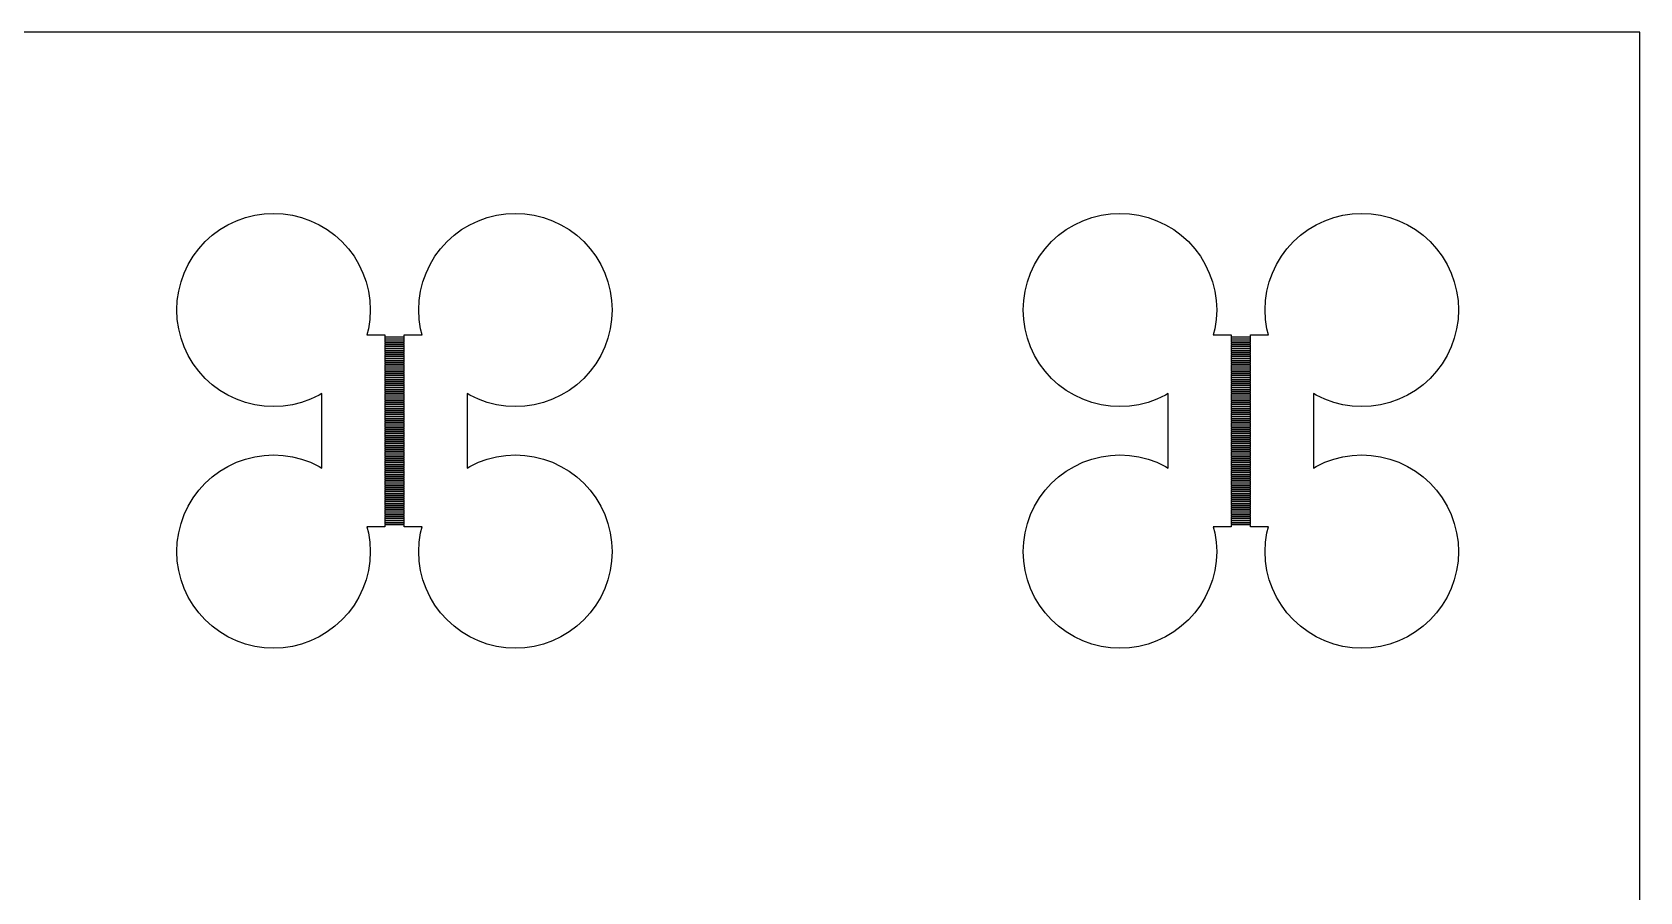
# Model space of a CAD drawing. Extents: x -18 to 85, y -20 to 85.
# Drawn here: x 33.51 to 66.75, y 48.96 to 66.75 of the extents above; entities that cross this region are included whole.
import ezdxf

# ---------------------------------------------------------------- set-up
doc = ezdxf.new("R2010")
doc.units = 0

msp = doc.modelspace()

# ---------------------------------------------------------------- linework, layer by layer
for p, q in [((66.75, 66.75), (-2.25, 66.75)), ((66.75, -2.25), (66.75, 66.75)), ((37.5572, 62.7638), (37.7346, 62.8477)), ((37.7346, 62.8477), (37.9194, 62.9139)), ((37.9194, 62.9139), (38.1098, 62.9616)), ((38.1098, 62.9616), (38.304, 62.9904)), ((38.304, 62.9904), (38.5, 63)), ((38.5, 63), (38.696, 62.9904)), ((38.696, 62.9904), (38.8902, 62.9616)), ((38.8902, 62.9616), (39.0806, 62.9139)), ((39.0806, 62.9139), (39.2654, 62.8477)), ((39.2654, 62.8477), (39.4428, 62.7638)), ((42.5572, 62.7638), (42.7346, 62.8477)), ((42.7346, 62.8477), (42.9194, 62.9139)), ((42.9194, 62.9139), (43.1098, 62.9616)), ((43.1098, 62.9616), (43.304, 62.9904)), ((43.304, 62.9904), (43.5, 63)), ((43.5, 63), (43.696, 62.9904)), ((43.696, 62.9904), (43.8902, 62.9616)), ((43.8902, 62.9616), (44.0806, 62.9139)), ((44.0806, 62.9139), (44.2654, 62.8477)), ((44.2654, 62.8477), (44.4428, 62.7638)), ((55.0572, 62.7638), (55.2346, 62.8477)), ((55.2346, 62.8477), (55.4194, 62.9139)), ((55.4194, 62.9139), (55.6098, 62.9616)), ((55.6098, 62.9616), (55.804, 62.9904)), ((55.804, 62.9904), (56, 63)), ((56, 63), (56.196, 62.9904)), ((56.196, 62.9904), (56.3902, 62.9616)), ((56.3902, 62.9616), (56.5806, 62.9139)), ((56.5806, 62.9139), (56.7654, 62.8477)), ((56.7654, 62.8477), (56.9428, 62.7638)), ((60.0572, 62.7638), (60.2346, 62.8477)), ((60.2346, 62.8477), (60.4194, 62.9139)), ((60.4194, 62.9139), (60.6098, 62.9616)), ((60.6098, 62.9616), (60.804, 62.9904)), ((60.804, 62.9904), (61, 63)), ((61, 63), (61.196, 62.9904)), ((61.196, 62.9904), (61.3902, 62.9616)), ((61.3902, 62.9616), (61.5806, 62.9139)), ((61.5806, 62.9139), (61.7654, 62.8477)), ((61.7654, 62.8477), (61.9428, 62.7638)), ((37.0858, 62.4142), (37.2312, 62.546)), ((37.2312, 62.546), (37.3889, 62.6629)), ((37.3889, 62.6629), (37.5572, 62.7638)), ((39.4428, 62.7638), (39.6111, 62.6629)), ((39.6111, 62.6629), (39.7688, 62.546)), ((39.7688, 62.546), (39.9142, 62.4142)), ((42.0858, 62.4142), (42.2312, 62.546)), ((42.2312, 62.546), (42.3889, 62.6629)), ((42.3889, 62.6629), (42.5572, 62.7638)), ((44.4428, 62.7638), (44.6111, 62.6629)), ((44.6111, 62.6629), (44.7688, 62.546)), ((44.7688, 62.546), (44.9142, 62.4142)), ((54.5858, 62.4142), (54.7312, 62.546)), ((54.7312, 62.546), (54.8889, 62.6629)), ((54.8889, 62.6629), (55.0572, 62.7638)), ((56.9428, 62.7638), (57.1111, 62.6629)), ((57.1111, 62.6629), (57.2688, 62.546)), ((57.2688, 62.546), (57.4142, 62.4142)), ((59.5858, 62.4142), (59.7312, 62.546)), ((59.7312, 62.546), (59.8889, 62.6629)), ((59.8889, 62.6629), (60.0572, 62.7638)), ((61.9428, 62.7638), (62.1111, 62.6629)), ((62.1111, 62.6629), (62.2688, 62.546)), ((62.2688, 62.546), (62.4142, 62.4142)), ((36.8371, 62.1111), (36.954, 62.2688)), ((36.954, 62.2688), (37.0858, 62.4142)), ((39.9142, 62.4142), (40.046, 62.2688)), ((40.046, 62.2688), (40.1629, 62.1111)), ((41.8371, 62.1111), (41.954, 62.2688)), ((41.954, 62.2688), (42.0858, 62.4142)), ((44.9142, 62.4142), (45.046, 62.2688)), ((45.046, 62.2688), (45.1629, 62.1111)), ((54.3371, 62.1111), (54.454, 62.2688)), ((54.454, 62.2688), (54.5858, 62.4142)), ((57.4142, 62.4142), (57.546, 62.2688)), ((57.546, 62.2688), (57.6629, 62.1111)), ((59.3371, 62.1111), (59.454, 62.2688)), ((59.454, 62.2688), (59.5858, 62.4142)), ((62.4142, 62.4142), (62.546, 62.2688)), ((62.546, 62.2688), (62.6629, 62.1111)), ((36.6523, 61.7654), (36.7362, 61.9428)), ((36.7362, 61.9428), (36.8371, 62.1111)), ((40.1629, 62.1111), (40.2639, 61.9428)), ((40.2639, 61.9428), (40.3478, 61.7654)), ((41.6522, 61.7654), (41.7361, 61.9428)), ((41.7361, 61.9428), (41.8371, 62.1111)), ((45.1629, 62.1111), (45.2638, 61.9428)), ((45.2638, 61.9428), (45.3477, 61.7654)), ((54.1523, 61.7654), (54.2362, 61.9428)), ((54.2362, 61.9428), (54.3371, 62.1111)), ((57.6629, 62.1111), (57.7639, 61.9428)), ((57.7639, 61.9428), (57.8478, 61.7654)), ((59.1522, 61.7654), (59.2361, 61.9428)), ((59.2361, 61.9428), (59.3371, 62.1111)), ((62.6629, 62.1111), (62.7638, 61.9428)), ((62.7638, 61.9428), (62.8477, 61.7654)), ((36.5384, 61.3902), (36.5861, 61.5806)), ((36.5861, 61.5806), (36.6523, 61.7654)), ((40.3478, 61.7654), (40.4139, 61.5806)), ((40.4139, 61.5806), (40.4616, 61.3902)), ((41.5384, 61.3902), (41.5861, 61.5806)), ((41.5861, 61.5806), (41.6522, 61.7654)), ((45.3477, 61.7654), (45.4139, 61.5806)), ((45.4139, 61.5806), (45.4616, 61.3902)), ((54.0384, 61.3902), (54.0861, 61.5806)), ((54.0861, 61.5806), (54.1523, 61.7654)), ((57.8478, 61.7654), (57.9139, 61.5806)), ((57.9139, 61.5806), (57.9616, 61.3902)), ((59.0384, 61.3902), (59.0861, 61.5806)), ((59.0861, 61.5806), (59.1522, 61.7654)), ((62.8477, 61.7654), (62.9139, 61.5806)), ((62.9139, 61.5806), (62.9616, 61.3902)), ((36.5, 61), (36.5096, 61.196)), ((36.5096, 61.196), (36.5384, 61.3902)), ((40.4616, 61.3902), (40.4904, 61.196)), ((40.4904, 61.196), (40.5, 61)), ((41.5, 61), (41.5096, 61.196)), ((41.5096, 61.196), (41.5384, 61.3902)), ((45.4616, 61.3902), (45.4904, 61.196)), ((45.4904, 61.196), (45.5, 61)), ((54, 61), (54.0096, 61.196)), ((54.0096, 61.196), (54.0384, 61.3902)), ((57.9616, 61.3902), (57.9904, 61.196)), ((57.9904, 61.196), (58, 61)), ((59, 61), (59.0096, 61.196)), ((59.0096, 61.196), (59.0384, 61.3902)), ((62.9616, 61.3902), (62.9904, 61.196)), ((62.9904, 61.196), (63, 61)), ((36.5096, 60.804), (36.5, 61)), ((40.5, 61), (40.4904, 60.804)), ((41.5096, 60.804), (41.5, 61)), ((45.5, 61), (45.4904, 60.804)), ((54.0096, 60.804), (54, 61)), ((58, 61), (57.9904, 60.804)), ((59.0096, 60.804), (59, 61)), ((63, 61), (62.9904, 60.804)), ((36.5384, 60.6098), (36.5096, 60.804)), ((36.5861, 60.4194), (36.5384, 60.6098)), ((40.4616, 60.6098), (40.4303, 60.485)), ((40.4904, 60.804), (40.4616, 60.6098)), ((41.5384, 60.6098), (41.5096, 60.804)), ((41.5697, 60.485), (41.5384, 60.6098)), ((45.4616, 60.6098), (45.4139, 60.4194)), ((45.4904, 60.804), (45.4616, 60.6098)), ((54.0384, 60.6098), (54.0096, 60.804)), ((54.0861, 60.4194), (54.0384, 60.6098)), ((57.9616, 60.6098), (57.9303, 60.485)), ((57.9904, 60.804), (57.9616, 60.6098)), ((59.0384, 60.6098), (59.0096, 60.804)), ((59.0697, 60.485), (59.0384, 60.6098)), ((62.9616, 60.6098), (62.9139, 60.4194)), ((62.9904, 60.804), (62.9616, 60.6098)), ((36.6523, 60.2346), (36.5861, 60.4194)), ((36.7362, 60.0572), (36.6523, 60.2346)), ((40.4303, 60.485), (40.8, 60.485)), ((40.8, 60.485), (40.8, 60.445)), ((40.8, 60.445), (41.2, 60.445)), ((41.2, 60.435), (40.8, 60.435)), ((40.8, 60.435), (40.8, 60.405)), ((40.8, 60.405), (41.2, 60.405)), ((41.2, 60.395), (40.8, 60.395)), ((40.8, 60.395), (40.8, 60.365)), ((40.8, 60.365), (41.2, 60.365)), ((41.2, 60.355), (40.8, 60.355)), ((40.8, 60.355), (40.8, 60.325)), ((40.8, 60.325), (41.2, 60.325)), ((41.2, 60.315), (40.8, 60.315)), ((40.8, 60.315), (40.8, 60.285)), ((40.8, 60.285), (41.2, 60.285)), ((41.2, 60.275), (40.8, 60.275)), ((40.8, 60.275), (40.8, 60.245)), ((40.8, 60.245), (41.2, 60.245)), ((41.2, 60.235), (40.8, 60.235)), ((40.8, 60.235), (40.8, 60.205)), ((40.8, 60.205), (41.2, 60.205)), ((41.2, 60.195), (40.8, 60.195)), ((40.8, 60.195), (40.8, 60.165)), ((41.2, 60.445), (41.2, 60.485)), ((41.2, 60.485), (41.5697, 60.485)), ((41.2, 60.405), (41.2, 60.435)), ((41.2, 60.365), (41.2, 60.395)), ((41.2, 60.325), (41.2, 60.355)), ((41.2, 60.285), (41.2, 60.315)), ((41.2, 60.245), (41.2, 60.275)), ((41.2, 60.205), (41.2, 60.235)), ((41.2, 60.165), (41.2, 60.195)), ((45.3477, 60.2346), (45.2638, 60.0572)), ((45.4139, 60.4194), (45.3477, 60.2346)), ((54.1523, 60.2346), (54.0861, 60.4194)), ((54.2362, 60.0572), (54.1523, 60.2346)), ((57.9303, 60.485), (58.3, 60.485)), ((58.3, 60.485), (58.3, 60.445)), ((58.3, 60.445), (58.7, 60.445)), ((58.7, 60.435), (58.3, 60.435)), ((58.3, 60.435), (58.3, 60.405)), ((58.3, 60.405), (58.7, 60.405)), ((58.7, 60.395), (58.3, 60.395)), ((58.3, 60.395), (58.3, 60.365)), ((58.3, 60.365), (58.7, 60.365)), ((58.7, 60.355), (58.3, 60.355)), ((58.3, 60.355), (58.3, 60.325)), ((58.3, 60.325), (58.7, 60.325)), ((58.7, 60.315), (58.3, 60.315)), ((58.3, 60.315), (58.3, 60.285)), ((58.3, 60.285), (58.7, 60.285)), ((58.7, 60.275), (58.3, 60.275)), ((58.3, 60.275), (58.3, 60.245)), ((58.3, 60.245), (58.7, 60.245)), ((58.7, 60.235), (58.3, 60.235)), ((58.3, 60.235), (58.3, 60.205)), ((58.3, 60.205), (58.7, 60.205)), ((58.7, 60.195), (58.3, 60.195)), ((58.3, 60.195), (58.3, 60.165)), ((58.7, 60.445), (58.7, 60.485)), ((58.7, 60.485), (59.0697, 60.485)), ((58.7, 60.405), (58.7, 60.435)), ((58.7, 60.365), (58.7, 60.395)), ((58.7, 60.325), (58.7, 60.355)), ((58.7, 60.285), (58.7, 60.315)), ((58.7, 60.245), (58.7, 60.275)), ((58.7, 60.205), (58.7, 60.235)), ((58.7, 60.165), (58.7, 60.195)), ((62.8477, 60.2346), (62.7638, 60.0572)), ((62.9139, 60.4194), (62.8477, 60.2346)), ((36.8371, 59.8889), (36.7362, 60.0572)), ((36.954, 59.7312), (36.8371, 59.8889)), ((40.8, 60.165), (41.2, 60.165)), ((41.2, 60.155), (40.8, 60.155)), ((40.8, 60.155), (40.8, 60.125)), ((40.8, 60.125), (41.2, 60.125)), ((41.2, 60.115), (40.8, 60.115)), ((40.8, 60.115), (40.8, 60.085)), ((40.8, 60.085), (41.2, 60.085)), ((41.2, 60.075), (40.8, 60.075)), ((40.8, 60.075), (40.8, 60.045)), ((40.8, 60.045), (41.2, 60.045)), ((41.2, 60.035), (40.8, 60.035)), ((40.8, 60.035), (40.8, 60.005)), ((40.8, 60.005), (41.2, 60.005)), ((41.2, 59.995), (40.8, 59.995)), ((40.8, 59.995), (40.8, 59.965)), ((40.8, 59.965), (41.2, 59.965)), ((41.2, 59.955), (40.8, 59.955)), ((40.8, 59.955), (40.8, 59.925)), ((40.8, 59.925), (41.2, 59.925)), ((41.2, 59.915), (40.8, 59.915)), ((40.8, 59.915), (40.8, 59.885)), ((40.8, 59.885), (41.2, 59.885)), ((41.2, 59.875), (40.8, 59.875)), ((40.8, 59.875), (40.8, 59.845)), ((40.8, 59.845), (41.2, 59.845)), ((41.2, 60.125), (41.2, 60.155)), ((41.2, 60.085), (41.2, 60.115)), ((41.2, 60.045), (41.2, 60.075)), ((41.2, 60.005), (41.2, 60.035)), ((41.2, 59.965), (41.2, 59.995)), ((41.2, 59.925), (41.2, 59.955)), ((41.2, 59.885), (41.2, 59.915)), ((41.2, 59.845), (41.2, 59.875)), ((45.1629, 59.8889), (45.046, 59.7312)), ((45.2638, 60.0572), (45.1629, 59.8889)), ((54.3371, 59.8889), (54.2362, 60.0572)), ((54.454, 59.7312), (54.3371, 59.8889)), ((58.3, 60.165), (58.7, 60.165)), ((58.7, 60.155), (58.3, 60.155)), ((58.3, 60.155), (58.3, 60.125)), ((58.3, 60.125), (58.7, 60.125)), ((58.7, 60.115), (58.3, 60.115)), ((58.3, 60.115), (58.3, 60.085)), ((58.3, 60.085), (58.7, 60.085)), ((58.7, 60.075), (58.3, 60.075)), ((58.3, 60.075), (58.3, 60.045)), ((58.3, 60.045), (58.7, 60.045)), ((58.7, 60.035), (58.3, 60.035)), ((58.3, 60.035), (58.3, 60.005)), ((58.3, 60.005), (58.7, 60.005)), ((58.7, 59.995), (58.3, 59.995)), ((58.3, 59.995), (58.3, 59.965)), ((58.3, 59.965), (58.7, 59.965)), ((58.7, 59.955), (58.3, 59.955)), ((58.3, 59.955), (58.3, 59.925)), ((58.3, 59.925), (58.7, 59.925)), ((58.7, 59.915), (58.3, 59.915)), ((58.3, 59.915), (58.3, 59.885)), ((58.3, 59.885), (58.7, 59.885)), ((58.7, 59.875), (58.3, 59.875)), ((58.3, 59.875), (58.3, 59.845)), ((58.3, 59.845), (58.7, 59.845)), ((58.7, 60.125), (58.7, 60.155)), ((58.7, 60.085), (58.7, 60.115)), ((58.7, 60.045), (58.7, 60.075)), ((58.7, 60.005), (58.7, 60.035)), ((58.7, 59.965), (58.7, 59.995)), ((58.7, 59.925), (58.7, 59.955)), ((58.7, 59.885), (58.7, 59.915)), ((58.7, 59.845), (58.7, 59.875)), ((62.6629, 59.8889), (62.546, 59.7312)), ((62.7638, 60.0572), (62.6629, 59.8889)), ((37.0858, 59.5858), (36.954, 59.7312)), ((37.2312, 59.454), (37.0858, 59.5858)), ((41.2, 59.835), (40.8, 59.835)), ((40.8, 59.835), (40.8, 59.805)), ((40.8, 59.805), (41.2, 59.805)), ((41.2, 59.795), (40.8, 59.795)), ((40.8, 59.795), (40.8, 59.765)), ((40.8, 59.765), (41.2, 59.765)), ((41.2, 59.755), (40.8, 59.755)), ((40.8, 59.755), (40.8, 59.725)), ((40.8, 59.725), (41.2, 59.725)), ((41.2, 59.715), (40.8, 59.715)), ((40.8, 59.715), (40.8, 59.685)), ((40.8, 59.685), (41.2, 59.685)), ((41.2, 59.675), (40.8, 59.675)), ((40.8, 59.675), (40.8, 59.645)), ((40.8, 59.645), (41.2, 59.645)), ((41.2, 59.635), (40.8, 59.635)), ((40.8, 59.635), (40.8, 59.605)), ((40.8, 59.605), (41.2, 59.605)), ((41.2, 59.595), (40.8, 59.595)), ((40.8, 59.595), (40.8, 59.565)), ((40.8, 59.565), (41.2, 59.565)), ((41.2, 59.555), (40.8, 59.555)), ((40.8, 59.555), (40.8, 59.525)), ((40.8, 59.525), (41.2, 59.525)), ((41.2, 59.515), (40.8, 59.515)), ((40.8, 59.515), (40.8, 59.485)), ((41.2, 59.805), (41.2, 59.835)), ((41.2, 59.765), (41.2, 59.795)), ((41.2, 59.725), (41.2, 59.755)), ((41.2, 59.685), (41.2, 59.715)), ((41.2, 59.645), (41.2, 59.675)), ((41.2, 59.605), (41.2, 59.635)), ((41.2, 59.565), (41.2, 59.595)), ((41.2, 59.525), (41.2, 59.555)), ((41.2, 59.485), (41.2, 59.515)), ((44.9142, 59.5858), (44.7688, 59.454)), ((45.046, 59.7312), (44.9142, 59.5858)), ((54.5858, 59.5858), (54.454, 59.7312)), ((54.7312, 59.454), (54.5858, 59.5858)), ((58.7, 59.835), (58.3, 59.835)), ((58.3, 59.835), (58.3, 59.805)), ((58.3, 59.805), (58.7, 59.805)), ((58.7, 59.795), (58.3, 59.795)), ((58.3, 59.795), (58.3, 59.765)), ((58.3, 59.765), (58.7, 59.765)), ((58.7, 59.755), (58.3, 59.755)), ((58.3, 59.755), (58.3, 59.725)), ((58.3, 59.725), (58.7, 59.725)), ((58.7, 59.715), (58.3, 59.715)), ((58.3, 59.715), (58.3, 59.685)), ((58.3, 59.685), (58.7, 59.685)), ((58.7, 59.675), (58.3, 59.675)), ((58.3, 59.675), (58.3, 59.645)), ((58.3, 59.645), (58.7, 59.645)), ((58.7, 59.635), (58.3, 59.635)), ((58.3, 59.635), (58.3, 59.605)), ((58.3, 59.605), (58.7, 59.605)), ((58.7, 59.595), (58.3, 59.595)), ((58.3, 59.595), (58.3, 59.565)), ((58.3, 59.565), (58.7, 59.565)), ((58.7, 59.555), (58.3, 59.555)), ((58.3, 59.555), (58.3, 59.525)), ((58.3, 59.525), (58.7, 59.525)), ((58.7, 59.515), (58.3, 59.515)), ((58.3, 59.515), (58.3, 59.485)), ((58.7, 59.805), (58.7, 59.835)), ((58.7, 59.765), (58.7, 59.795)), ((58.7, 59.725), (58.7, 59.755)), ((58.7, 59.685), (58.7, 59.715)), ((58.7, 59.645), (58.7, 59.675)), ((58.7, 59.605), (58.7, 59.635)), ((58.7, 59.565), (58.7, 59.595)), ((58.7, 59.525), (58.7, 59.555)), ((58.7, 59.485), (58.7, 59.515)), ((62.4142, 59.5858), (62.2688, 59.454)), ((62.546, 59.7312), (62.4142, 59.5858)), ((37.3889, 59.3371), (37.2312, 59.454)), ((37.5572, 59.2361), (37.3889, 59.3371)), ((37.7346, 59.1522), (37.5572, 59.2361)), ((39.4428, 59.2361), (39.2654, 59.1522)), ((39.5, 59.2704), (39.4428, 59.2361)), ((39.5, 57.7296), (39.5, 59.2704)), ((40.8, 59.485), (41.2, 59.485)), ((41.2, 59.475), (40.8, 59.475)), ((40.8, 59.475), (40.8, 59.445)), ((40.8, 59.445), (41.2, 59.445)), ((41.2, 59.435), (40.8, 59.435)), ((40.8, 59.435), (40.8, 59.405)), ((40.8, 59.405), (41.2, 59.405)), ((41.2, 59.395), (40.8, 59.395)), ((40.8, 59.395), (40.8, 59.365)), ((40.8, 59.365), (41.2, 59.365)), ((41.2, 59.355), (40.8, 59.355)), ((40.8, 59.355), (40.8, 59.325)), ((40.8, 59.325), (41.2, 59.325)), ((41.2, 59.315), (40.8, 59.315)), ((40.8, 59.315), (40.8, 59.285)), ((40.8, 59.285), (41.2, 59.285)), ((41.2, 59.275), (40.8, 59.275)), ((40.8, 59.275), (40.8, 59.245)), ((40.8, 59.245), (41.2, 59.245)), ((41.2, 59.235), (40.8, 59.235)), ((40.8, 59.235), (40.8, 59.205)), ((40.8, 59.205), (41.2, 59.205)), ((41.2, 59.195), (40.8, 59.195)), ((40.8, 59.195), (40.8, 59.165)), ((41.2, 59.445), (41.2, 59.475)), ((41.2, 59.405), (41.2, 59.435)), ((41.2, 59.365), (41.2, 59.395)), ((41.2, 59.325), (41.2, 59.355)), ((41.2, 59.285), (41.2, 59.315)), ((41.2, 59.245), (41.2, 59.275)), ((41.2, 59.205), (41.2, 59.235)), ((41.2, 59.165), (41.2, 59.195)), ((42.5572, 59.2361), (42.5, 59.2704)), ((42.5, 59.2704), (42.5, 57.7296)), ((42.7346, 59.1522), (42.5572, 59.2361)), ((44.4428, 59.2361), (44.2654, 59.1522)), ((44.6111, 59.3371), (44.4428, 59.2361)), ((44.7688, 59.454), (44.6111, 59.3371)), ((54.8889, 59.3371), (54.7312, 59.454)), ((55.0572, 59.2361), (54.8889, 59.3371)), ((55.2346, 59.1522), (55.0572, 59.2361)), ((56.9428, 59.2361), (56.7654, 59.1522)), ((57, 59.2704), (56.9428, 59.2361)), ((57, 57.7296), (57, 59.2704)), ((58.3, 59.485), (58.7, 59.485)), ((58.7, 59.475), (58.3, 59.475)), ((58.3, 59.475), (58.3, 59.445)), ((58.3, 59.445), (58.7, 59.445)), ((58.7, 59.435), (58.3, 59.435)), ((58.3, 59.435), (58.3, 59.405)), ((58.3, 59.405), (58.7, 59.405)), ((58.7, 59.395), (58.3, 59.395)), ((58.3, 59.395), (58.3, 59.365)), ((58.3, 59.365), (58.7, 59.365)), ((58.7, 59.355), (58.3, 59.355)), ((58.3, 59.355), (58.3, 59.325)), ((58.3, 59.325), (58.7, 59.325)), ((58.7, 59.315), (58.3, 59.315)), ((58.3, 59.315), (58.3, 59.285)), ((58.3, 59.285), (58.7, 59.285)), ((58.7, 59.275), (58.3, 59.275)), ((58.3, 59.275), (58.3, 59.245)), ((58.3, 59.245), (58.7, 59.245)), ((58.7, 59.235), (58.3, 59.235)), ((58.3, 59.235), (58.3, 59.205)), ((58.3, 59.205), (58.7, 59.205)), ((58.7, 59.195), (58.3, 59.195)), ((58.3, 59.195), (58.3, 59.165)), ((58.7, 59.445), (58.7, 59.475)), ((58.7, 59.405), (58.7, 59.435)), ((58.7, 59.365), (58.7, 59.395)), ((58.7, 59.325), (58.7, 59.355)), ((58.7, 59.285), (58.7, 59.315)), ((58.7, 59.245), (58.7, 59.275)), ((58.7, 59.205), (58.7, 59.235)), ((58.7, 59.165), (58.7, 59.195)), ((60.0572, 59.2361), (60, 59.2704)), ((60, 59.2704), (60, 57.7296)), ((60.2346, 59.1522), (60.0572, 59.2361)), ((61.9428, 59.2361), (61.7654, 59.1522)), ((62.1111, 59.3371), (61.9428, 59.2361)), ((62.2688, 59.454), (62.1111, 59.3371)), ((37.9194, 59.0861), (37.7346, 59.1522)), ((38.1098, 59.0384), (37.9194, 59.0861)), ((38.304, 59.0096), (38.1098, 59.0384)), ((38.5, 59), (38.304, 59.0096)), ((38.696, 59.0096), (38.5, 59)), ((38.8902, 59.0384), (38.696, 59.0096)), ((39.0806, 59.0861), (38.8902, 59.0384)), ((39.2654, 59.1522), (39.0806, 59.0861)), ((40.8, 59.165), (41.2, 59.165)), ((41.2, 59.155), (40.8, 59.155)), ((40.8, 59.155), (40.8, 59.125)), ((40.8, 59.125), (41.2, 59.125)), ((41.2, 59.115), (40.8, 59.115)), ((40.8, 59.115), (40.8, 59.085)), ((40.8, 59.085), (41.2, 59.085)), ((41.2, 59.075), (40.8, 59.075)), ((40.8, 59.075), (40.8, 59.045)), ((40.8, 59.045), (41.2, 59.045)), ((41.2, 59.035), (40.8, 59.035)), ((40.8, 59.035), (40.8, 59.005)), ((40.8, 59.005), (41.2, 59.005)), ((41.2, 58.995), (40.8, 58.995)), ((40.8, 58.995), (40.8, 58.965)), ((40.8, 58.965), (41.2, 58.965)), ((41.2, 58.955), (40.8, 58.955)), ((40.8, 58.955), (40.8, 58.925)), ((40.8, 58.925), (41.2, 58.925)), ((41.2, 58.915), (40.8, 58.915)), ((40.8, 58.915), (40.8, 58.885)), ((40.8, 58.885), (41.2, 58.885)), ((41.2, 58.875), (40.8, 58.875)), ((40.8, 58.875), (40.8, 58.845)), ((40.8, 58.845), (41.2, 58.845)), ((41.2, 59.125), (41.2, 59.155)), ((41.2, 59.085), (41.2, 59.115)), ((41.2, 59.045), (41.2, 59.075)), ((41.2, 59.005), (41.2, 59.035)), ((41.2, 58.965), (41.2, 58.995)), ((41.2, 58.925), (41.2, 58.955)), ((41.2, 58.885), (41.2, 58.915)), ((41.2, 58.845), (41.2, 58.875)), ((42.9194, 59.0861), (42.7346, 59.1522)), ((43.1098, 59.0384), (42.9194, 59.0861)), ((43.304, 59.0096), (43.1098, 59.0384)), ((43.5, 59), (43.304, 59.0096)), ((43.696, 59.0096), (43.5, 59)), ((43.8902, 59.0384), (43.696, 59.0096)), ((44.0806, 59.0861), (43.8902, 59.0384)), ((44.2654, 59.1522), (44.0806, 59.0861)), ((55.4194, 59.0861), (55.2346, 59.1522)), ((55.6098, 59.0384), (55.4194, 59.0861)), ((55.804, 59.0096), (55.6098, 59.0384)), ((56, 59), (55.804, 59.0096)), ((56.196, 59.0096), (56, 59)), ((56.3902, 59.0384), (56.196, 59.0096)), ((56.5806, 59.0861), (56.3902, 59.0384)), ((56.7654, 59.1522), (56.5806, 59.0861)), ((58.3, 59.165), (58.7, 59.165)), ((58.7, 59.155), (58.3, 59.155)), ((58.3, 59.155), (58.3, 59.125)), ((58.3, 59.125), (58.7, 59.125)), ((58.7, 59.115), (58.3, 59.115)), ((58.3, 59.115), (58.3, 59.085)), ((58.3, 59.085), (58.7, 59.085)), ((58.7, 59.075), (58.3, 59.075)), ((58.3, 59.075), (58.3, 59.045)), ((58.3, 59.045), (58.7, 59.045)), ((58.7, 59.035), (58.3, 59.035)), ((58.3, 59.035), (58.3, 59.005)), ((58.3, 59.005), (58.7, 59.005)), ((58.7, 58.995), (58.3, 58.995)), ((58.3, 58.995), (58.3, 58.965)), ((58.3, 58.965), (58.7, 58.965)), ((58.7, 58.955), (58.3, 58.955)), ((58.3, 58.955), (58.3, 58.925)), ((58.3, 58.925), (58.7, 58.925)), ((58.7, 58.915), (58.3, 58.915)), ((58.3, 58.915), (58.3, 58.885)), ((58.3, 58.885), (58.7, 58.885)), ((58.7, 58.875), (58.3, 58.875)), ((58.3, 58.875), (58.3, 58.845)), ((58.3, 58.845), (58.7, 58.845)), ((58.7, 59.125), (58.7, 59.155)), ((58.7, 59.085), (58.7, 59.115)), ((58.7, 59.045), (58.7, 59.075)), ((58.7, 59.005), (58.7, 59.035)), ((58.7, 58.965), (58.7, 58.995)), ((58.7, 58.925), (58.7, 58.955)), ((58.7, 58.885), (58.7, 58.915)), ((58.7, 58.845), (58.7, 58.875)), ((60.4194, 59.0861), (60.2346, 59.1522)), ((60.6098, 59.0384), (60.4194, 59.0861)), ((60.804, 59.0096), (60.6098, 59.0384)), ((61, 59), (60.804, 59.0096)), ((61.196, 59.0096), (61, 59)), ((61.3902, 59.0384), (61.196, 59.0096)), ((61.5806, 59.0861), (61.3902, 59.0384)), ((61.7654, 59.1522), (61.5806, 59.0861)), ((41.2, 58.835), (40.8, 58.835)), ((40.8, 58.835), (40.8, 58.805)), ((40.8, 58.805), (41.2, 58.805)), ((41.2, 58.795), (40.8, 58.795)), ((40.8, 58.795), (40.8, 58.765)), ((40.8, 58.765), (41.2, 58.765)), ((41.2, 58.755), (40.8, 58.755)), ((40.8, 58.755), (40.8, 58.725)), ((40.8, 58.725), (41.2, 58.725)), ((41.2, 58.715), (40.8, 58.715)), ((40.8, 58.715), (40.8, 58.685)), ((40.8, 58.685), (41.2, 58.685)), ((41.2, 58.675), (40.8, 58.675)), ((40.8, 58.675), (40.8, 58.645)), ((40.8, 58.645), (41.2, 58.645)), ((41.2, 58.635), (40.8, 58.635)), ((40.8, 58.635), (40.8, 58.605)), ((40.8, 58.605), (41.2, 58.605)), ((41.2, 58.595), (40.8, 58.595)), ((40.8, 58.595), (40.8, 58.565)), ((40.8, 58.565), (41.2, 58.565)), ((41.2, 58.555), (40.8, 58.555)), ((40.8, 58.555), (40.8, 58.525)), ((40.8, 58.525), (41.2, 58.525)), ((41.2, 58.515), (40.8, 58.515)), ((40.8, 58.515), (40.8, 58.485)), ((41.2, 58.805), (41.2, 58.835)), ((41.2, 58.765), (41.2, 58.795)), ((41.2, 58.725), (41.2, 58.755)), ((41.2, 58.685), (41.2, 58.715)), ((41.2, 58.645), (41.2, 58.675)), ((41.2, 58.605), (41.2, 58.635)), ((41.2, 58.565), (41.2, 58.595)), ((41.2, 58.525), (41.2, 58.555)), ((41.2, 58.485), (41.2, 58.515)), ((58.7, 58.835), (58.3, 58.835)), ((58.3, 58.835), (58.3, 58.805)), ((58.3, 58.805), (58.7, 58.805)), ((58.7, 58.795), (58.3, 58.795)), ((58.3, 58.795), (58.3, 58.765)), ((58.3, 58.765), (58.7, 58.765)), ((58.7, 58.755), (58.3, 58.755)), ((58.3, 58.755), (58.3, 58.725)), ((58.3, 58.725), (58.7, 58.725)), ((58.7, 58.715), (58.3, 58.715)), ((58.3, 58.715), (58.3, 58.685)), ((58.3, 58.685), (58.7, 58.685)), ((58.7, 58.675), (58.3, 58.675)), ((58.3, 58.675), (58.3, 58.645)), ((58.3, 58.645), (58.7, 58.645)), ((58.7, 58.635), (58.3, 58.635)), ((58.3, 58.635), (58.3, 58.605)), ((58.3, 58.605), (58.7, 58.605)), ((58.7, 58.595), (58.3, 58.595)), ((58.3, 58.595), (58.3, 58.565)), ((58.3, 58.565), (58.7, 58.565)), ((58.7, 58.555), (58.3, 58.555)), ((58.3, 58.555), (58.3, 58.525)), ((58.3, 58.525), (58.7, 58.525)), ((58.7, 58.515), (58.3, 58.515)), ((58.3, 58.515), (58.3, 58.485)), ((58.7, 58.805), (58.7, 58.835)), ((58.7, 58.765), (58.7, 58.795)), ((58.7, 58.725), (58.7, 58.755)), ((58.7, 58.685), (58.7, 58.715)), ((58.7, 58.645), (58.7, 58.675)), ((58.7, 58.605), (58.7, 58.635)), ((58.7, 58.565), (58.7, 58.595)), ((58.7, 58.525), (58.7, 58.555)), ((58.7, 58.485), (58.7, 58.515)), ((40.8, 58.485), (41.2, 58.485)), ((41.2, 58.475), (40.8, 58.475)), ((40.8, 58.475), (40.8, 58.445)), ((40.8, 58.445), (41.2, 58.445)), ((41.2, 58.435), (40.8, 58.435)), ((40.8, 58.435), (40.8, 58.405)), ((40.8, 58.405), (41.2, 58.405)), ((41.2, 58.395), (40.8, 58.395)), ((40.8, 58.395), (40.8, 58.365)), ((40.8, 58.365), (41.2, 58.365)), ((41.2, 58.355), (40.8, 58.355)), ((40.8, 58.355), (40.8, 58.325)), ((40.8, 58.325), (41.2, 58.325)), ((41.2, 58.315), (40.8, 58.315)), ((40.8, 58.315), (40.8, 58.285)), ((40.8, 58.285), (41.2, 58.285)), ((41.2, 58.275), (40.8, 58.275)), ((40.8, 58.275), (40.8, 58.245)), ((40.8, 58.245), (41.2, 58.245)), ((41.2, 58.235), (40.8, 58.235)), ((40.8, 58.235), (40.8, 58.205)), ((40.8, 58.205), (41.2, 58.205)), ((41.2, 58.195), (40.8, 58.195)), ((40.8, 58.195), (40.8, 58.165)), ((41.2, 58.445), (41.2, 58.475)), ((41.2, 58.405), (41.2, 58.435)), ((41.2, 58.365), (41.2, 58.395)), ((41.2, 58.325), (41.2, 58.355)), ((41.2, 58.285), (41.2, 58.315)), ((41.2, 58.245), (41.2, 58.275)), ((41.2, 58.205), (41.2, 58.235)), ((41.2, 58.165), (41.2, 58.195)), ((58.3, 58.485), (58.7, 58.485)), ((58.7, 58.475), (58.3, 58.475)), ((58.3, 58.475), (58.3, 58.445)), ((58.3, 58.445), (58.7, 58.445)), ((58.7, 58.435), (58.3, 58.435)), ((58.3, 58.435), (58.3, 58.405)), ((58.3, 58.405), (58.7, 58.405)), ((58.7, 58.395), (58.3, 58.395)), ((58.3, 58.395), (58.3, 58.365)), ((58.3, 58.365), (58.7, 58.365)), ((58.7, 58.355), (58.3, 58.355)), ((58.3, 58.355), (58.3, 58.325)), ((58.3, 58.325), (58.7, 58.325)), ((58.7, 58.315), (58.3, 58.315)), ((58.3, 58.315), (58.3, 58.285)), ((58.3, 58.285), (58.7, 58.285)), ((58.7, 58.275), (58.3, 58.275)), ((58.3, 58.275), (58.3, 58.245)), ((58.3, 58.245), (58.7, 58.245)), ((58.7, 58.235), (58.3, 58.235)), ((58.3, 58.235), (58.3, 58.205)), ((58.3, 58.205), (58.7, 58.205)), ((58.7, 58.195), (58.3, 58.195)), ((58.3, 58.195), (58.3, 58.165)), ((58.7, 58.445), (58.7, 58.475)), ((58.7, 58.405), (58.7, 58.435)), ((58.7, 58.365), (58.7, 58.395)), ((58.7, 58.325), (58.7, 58.355)), ((58.7, 58.285), (58.7, 58.315)), ((58.7, 58.245), (58.7, 58.275)), ((58.7, 58.205), (58.7, 58.235)), ((58.7, 58.165), (58.7, 58.195)), ((37.5572, 57.7639), (37.7346, 57.8478)), ((37.7346, 57.8478), (37.9194, 57.9139)), ((37.9194, 57.9139), (38.1098, 57.9616)), ((38.1098, 57.9616), (38.304, 57.9904)), ((38.304, 57.9904), (38.5, 58)), ((38.5, 58), (38.696, 57.9904)), ((38.696, 57.9904), (38.8902, 57.9616)), ((38.8902, 57.9616), (39.0806, 57.9139)), ((39.0806, 57.9139), (39.2654, 57.8478)), ((39.2654, 57.8478), (39.4428, 57.7639)), ((40.8, 58.165), (41.2, 58.165)), ((41.2, 58.155), (40.8, 58.155)), ((40.8, 58.155), (40.8, 58.125)), ((40.8, 58.125), (41.2, 58.125)), ((41.2, 58.115), (40.8, 58.115)), ((40.8, 58.115), (40.8, 58.085)), ((40.8, 58.085), (41.2, 58.085)), ((41.2, 58.075), (40.8, 58.075)), ((40.8, 58.075), (40.8, 58.045)), ((40.8, 58.045), (41.2, 58.045)), ((41.2, 58.035), (40.8, 58.035)), ((40.8, 58.035), (40.8, 58.005)), ((40.8, 58.005), (41.2, 58.005)), ((41.2, 57.995), (40.8, 57.995)), ((40.8, 57.995), (40.8, 57.965)), ((40.8, 57.965), (41.2, 57.965)), ((41.2, 57.955), (40.8, 57.955)), ((40.8, 57.955), (40.8, 57.925)), ((40.8, 57.925), (41.2, 57.925)), ((41.2, 57.915), (40.8, 57.915)), ((40.8, 57.915), (40.8, 57.885)), ((40.8, 57.885), (41.2, 57.885)), ((41.2, 57.875), (40.8, 57.875)), ((40.8, 57.875), (40.8, 57.845)), ((40.8, 57.845), (41.2, 57.845)), ((41.2, 58.125), (41.2, 58.155)), ((41.2, 58.085), (41.2, 58.115)), ((41.2, 58.045), (41.2, 58.075)), ((41.2, 58.005), (41.2, 58.035)), ((41.2, 57.965), (41.2, 57.995)), ((41.2, 57.925), (41.2, 57.955)), ((41.2, 57.885), (41.2, 57.915)), ((41.2, 57.845), (41.2, 57.875)), ((42.5572, 57.7639), (42.7346, 57.8478)), ((42.7346, 57.8478), (42.9194, 57.9139)), ((42.9194, 57.9139), (43.1098, 57.9616)), ((43.1098, 57.9616), (43.304, 57.9904)), ((43.304, 57.9904), (43.5, 58)), ((43.5, 58), (43.696, 57.9904)), ((43.696, 57.9904), (43.8902, 57.9616)), ((43.8902, 57.9616), (44.0806, 57.9139)), ((44.0806, 57.9139), (44.2654, 57.8478)), ((44.2654, 57.8478), (44.4428, 57.7639)), ((55.0572, 57.7639), (55.2346, 57.8478)), ((55.2346, 57.8478), (55.4194, 57.9139)), ((55.4194, 57.9139), (55.6098, 57.9616)), ((55.6098, 57.9616), (55.804, 57.9904)), ((55.804, 57.9904), (56, 58)), ((56, 58), (56.196, 57.9904)), ((56.196, 57.9904), (56.3902, 57.9616)), ((56.3902, 57.9616), (56.5806, 57.9139)), ((56.5806, 57.9139), (56.7654, 57.8478)), ((56.7654, 57.8478), (56.9428, 57.7639)), ((58.3, 58.165), (58.7, 58.165)), ((58.7, 58.155), (58.3, 58.155)), ((58.3, 58.155), (58.3, 58.125)), ((58.3, 58.125), (58.7, 58.125)), ((58.7, 58.115), (58.3, 58.115)), ((58.3, 58.115), (58.3, 58.085)), ((58.3, 58.085), (58.7, 58.085)), ((58.7, 58.075), (58.3, 58.075)), ((58.3, 58.075), (58.3, 58.045)), ((58.3, 58.045), (58.7, 58.045)), ((58.7, 58.035), (58.3, 58.035)), ((58.3, 58.035), (58.3, 58.005)), ((58.3, 58.005), (58.7, 58.005)), ((58.7, 57.995), (58.3, 57.995)), ((58.3, 57.995), (58.3, 57.965)), ((58.3, 57.965), (58.7, 57.965)), ((58.7, 57.955), (58.3, 57.955)), ((58.3, 57.955), (58.3, 57.925)), ((58.3, 57.925), (58.7, 57.925)), ((58.7, 57.915), (58.3, 57.915)), ((58.3, 57.915), (58.3, 57.885)), ((58.3, 57.885), (58.7, 57.885)), ((58.7, 57.875), (58.3, 57.875)), ((58.3, 57.875), (58.3, 57.845)), ((58.3, 57.845), (58.7, 57.845)), ((58.7, 58.125), (58.7, 58.155)), ((58.7, 58.085), (58.7, 58.115)), ((58.7, 58.045), (58.7, 58.075)), ((58.7, 58.005), (58.7, 58.035)), ((58.7, 57.965), (58.7, 57.995)), ((58.7, 57.925), (58.7, 57.955)), ((58.7, 57.885), (58.7, 57.915)), ((58.7, 57.845), (58.7, 57.875)), ((60.0572, 57.7639), (60.2346, 57.8478)), ((60.2346, 57.8478), (60.4194, 57.9139)), ((60.4194, 57.9139), (60.6098, 57.9616)), ((60.6098, 57.9616), (60.804, 57.9904)), ((60.804, 57.9904), (61, 58)), ((61, 58), (61.196, 57.9904)), ((61.196, 57.9904), (61.3902, 57.9616)), ((61.3902, 57.9616), (61.5806, 57.9139)), ((61.5806, 57.9139), (61.7654, 57.8478)), ((61.7654, 57.8478), (61.9428, 57.7639)), ((37.0858, 57.4142), (37.2312, 57.546)), ((37.2312, 57.546), (37.3889, 57.6629)), ((37.3889, 57.6629), (37.5572, 57.7639)), ((39.4428, 57.7639), (39.5, 57.7296)), ((41.2, 57.835), (40.8, 57.835)), ((40.8, 57.835), (40.8, 57.805)), ((40.8, 57.805), (41.2, 57.805)), ((41.2, 57.795), (40.8, 57.795)), ((40.8, 57.795), (40.8, 57.765)), ((40.8, 57.765), (41.2, 57.765)), ((41.2, 57.755), (40.8, 57.755)), ((40.8, 57.755), (40.8, 57.725)), ((40.8, 57.725), (41.2, 57.725)), ((41.2, 57.715), (40.8, 57.715)), ((40.8, 57.715), (40.8, 57.685)), ((40.8, 57.685), (41.2, 57.685)), ((41.2, 57.675), (40.8, 57.675)), ((40.8, 57.675), (40.8, 57.645)), ((40.8, 57.645), (41.2, 57.645)), ((41.2, 57.635), (40.8, 57.635)), ((40.8, 57.635), (40.8, 57.605)), ((40.8, 57.605), (41.2, 57.605)), ((41.2, 57.595), (40.8, 57.595)), ((40.8, 57.595), (40.8, 57.565)), ((40.8, 57.565), (41.2, 57.565)), ((41.2, 57.555), (40.8, 57.555)), ((40.8, 57.555), (40.8, 57.525)), ((40.8, 57.525), (41.2, 57.525)), ((41.2, 57.515), (40.8, 57.515)), ((40.8, 57.515), (40.8, 57.485)), ((41.2, 57.805), (41.2, 57.835)), ((41.2, 57.765), (41.2, 57.795)), ((41.2, 57.725), (41.2, 57.755)), ((41.2, 57.685), (41.2, 57.715)), ((41.2, 57.645), (41.2, 57.675)), ((41.2, 57.605), (41.2, 57.635)), ((41.2, 57.565), (41.2, 57.595)), ((41.2, 57.525), (41.2, 57.555)), ((41.2, 57.485), (41.2, 57.515)), ((42.5, 57.7296), (42.5572, 57.7639)), ((44.4428, 57.7639), (44.6111, 57.6629)), ((44.6111, 57.6629), (44.7688, 57.546)), ((44.7688, 57.546), (44.9142, 57.4142)), ((54.5858, 57.4142), (54.7312, 57.546)), ((54.7312, 57.546), (54.8889, 57.6629)), ((54.8889, 57.6629), (55.0572, 57.7639)), ((56.9428, 57.7639), (57, 57.7296)), ((58.7, 57.835), (58.3, 57.835)), ((58.3, 57.835), (58.3, 57.805)), ((58.3, 57.805), (58.7, 57.805)), ((58.7, 57.795), (58.3, 57.795)), ((58.3, 57.795), (58.3, 57.765)), ((58.3, 57.765), (58.7, 57.765)), ((58.7, 57.755), (58.3, 57.755)), ((58.3, 57.755), (58.3, 57.725)), ((58.3, 57.725), (58.7, 57.725)), ((58.7, 57.715), (58.3, 57.715)), ((58.3, 57.715), (58.3, 57.685)), ((58.3, 57.685), (58.7, 57.685)), ((58.7, 57.675), (58.3, 57.675)), ((58.3, 57.675), (58.3, 57.645)), ((58.3, 57.645), (58.7, 57.645)), ((58.7, 57.635), (58.3, 57.635)), ((58.3, 57.635), (58.3, 57.605)), ((58.3, 57.605), (58.7, 57.605)), ((58.7, 57.595), (58.3, 57.595)), ((58.3, 57.595), (58.3, 57.565)), ((58.3, 57.565), (58.7, 57.565)), ((58.7, 57.555), (58.3, 57.555)), ((58.3, 57.555), (58.3, 57.525)), ((58.3, 57.525), (58.7, 57.525)), ((58.7, 57.515), (58.3, 57.515)), ((58.3, 57.515), (58.3, 57.485)), ((58.7, 57.805), (58.7, 57.835)), ((58.7, 57.765), (58.7, 57.795)), ((58.7, 57.725), (58.7, 57.755)), ((58.7, 57.685), (58.7, 57.715)), ((58.7, 57.645), (58.7, 57.675)), ((58.7, 57.605), (58.7, 57.635)), ((58.7, 57.565), (58.7, 57.595)), ((58.7, 57.525), (58.7, 57.555)), ((58.7, 57.485), (58.7, 57.515)), ((60, 57.7296), (60.0572, 57.7639)), ((61.9428, 57.7639), (62.1111, 57.6629)), ((62.1111, 57.6629), (62.2688, 57.546)), ((62.2688, 57.546), (62.4142, 57.4142)), ((36.8371, 57.1111), (36.954, 57.2688)), ((36.954, 57.2688), (37.0858, 57.4142)), ((40.8, 57.485), (41.2, 57.485)), ((41.2, 57.475), (40.8, 57.475)), ((40.8, 57.475), (40.8, 57.445)), ((40.8, 57.445), (41.2, 57.445)), ((41.2, 57.435), (40.8, 57.435)), ((40.8, 57.435), (40.8, 57.405)), ((40.8, 57.405), (41.2, 57.405)), ((41.2, 57.395), (40.8, 57.395)), ((40.8, 57.395), (40.8, 57.365)), ((40.8, 57.365), (41.2, 57.365)), ((41.2, 57.355), (40.8, 57.355)), ((40.8, 57.355), (40.8, 57.325)), ((40.8, 57.325), (41.2, 57.325)), ((41.2, 57.315), (40.8, 57.315)), ((40.8, 57.315), (40.8, 57.285)), ((40.8, 57.285), (41.2, 57.285)), ((41.2, 57.275), (40.8, 57.275)), ((40.8, 57.275), (40.8, 57.245)), ((40.8, 57.245), (41.2, 57.245)), ((41.2, 57.235), (40.8, 57.235)), ((40.8, 57.235), (40.8, 57.205)), ((40.8, 57.205), (41.2, 57.205)), ((41.2, 57.195), (40.8, 57.195)), ((40.8, 57.195), (40.8, 57.165)), ((41.2, 57.445), (41.2, 57.475)), ((41.2, 57.405), (41.2, 57.435)), ((41.2, 57.365), (41.2, 57.395)), ((41.2, 57.325), (41.2, 57.355)), ((41.2, 57.285), (41.2, 57.315)), ((41.2, 57.245), (41.2, 57.275)), ((41.2, 57.205), (41.2, 57.235)), ((41.2, 57.165), (41.2, 57.195)), ((44.9142, 57.4142), (45.046, 57.2688)), ((45.046, 57.2688), (45.1629, 57.1111)), ((54.3371, 57.1111), (54.454, 57.2688)), ((54.454, 57.2688), (54.5858, 57.4142)), ((58.3, 57.485), (58.7, 57.485)), ((58.7, 57.475), (58.3, 57.475)), ((58.3, 57.475), (58.3, 57.445)), ((58.3, 57.445), (58.7, 57.445)), ((58.7, 57.435), (58.3, 57.435)), ((58.3, 57.435), (58.3, 57.405)), ((58.3, 57.405), (58.7, 57.405)), ((58.7, 57.395), (58.3, 57.395)), ((58.3, 57.395), (58.3, 57.365)), ((58.3, 57.365), (58.7, 57.365)), ((58.7, 57.355), (58.3, 57.355)), ((58.3, 57.355), (58.3, 57.325)), ((58.3, 57.325), (58.7, 57.325)), ((58.7, 57.315), (58.3, 57.315)), ((58.3, 57.315), (58.3, 57.285)), ((58.3, 57.285), (58.7, 57.285)), ((58.7, 57.275), (58.3, 57.275)), ((58.3, 57.275), (58.3, 57.245)), ((58.3, 57.245), (58.7, 57.245)), ((58.7, 57.235), (58.3, 57.235)), ((58.3, 57.235), (58.3, 57.205)), ((58.3, 57.205), (58.7, 57.205)), ((58.7, 57.195), (58.3, 57.195)), ((58.3, 57.195), (58.3, 57.165)), ((58.7, 57.445), (58.7, 57.475)), ((58.7, 57.405), (58.7, 57.435)), ((58.7, 57.365), (58.7, 57.395)), ((58.7, 57.325), (58.7, 57.355)), ((58.7, 57.285), (58.7, 57.315)), ((58.7, 57.245), (58.7, 57.275)), ((58.7, 57.205), (58.7, 57.235)), ((58.7, 57.165), (58.7, 57.195)), ((62.4142, 57.4142), (62.546, 57.2688)), ((62.546, 57.2688), (62.6629, 57.1111)), ((36.6523, 56.7654), (36.7362, 56.9428)), ((36.7362, 56.9428), (36.8371, 57.1111)), ((40.8, 57.165), (41.2, 57.165)), ((41.2, 57.155), (40.8, 57.155)), ((40.8, 57.155), (40.8, 57.125)), ((40.8, 57.125), (41.2, 57.125)), ((41.2, 57.115), (40.8, 57.115)), ((40.8, 57.115), (40.8, 57.085)), ((40.8, 57.085), (41.2, 57.085)), ((41.2, 57.075), (40.8, 57.075)), ((40.8, 57.075), (40.8, 57.045)), ((40.8, 57.045), (41.2, 57.045)), ((41.2, 57.035), (40.8, 57.035)), ((40.8, 57.035), (40.8, 57.005)), ((40.8, 57.005), (41.2, 57.005)), ((41.2, 56.995), (40.8, 56.995)), ((40.8, 56.995), (40.8, 56.965)), ((40.8, 56.965), (41.2, 56.965)), ((41.2, 56.955), (40.8, 56.955)), ((40.8, 56.955), (40.8, 56.925)), ((40.8, 56.925), (41.2, 56.925)), ((41.2, 56.915), (40.8, 56.915)), ((40.8, 56.915), (40.8, 56.885)), ((40.8, 56.885), (41.2, 56.885)), ((41.2, 56.875), (40.8, 56.875)), ((40.8, 56.875), (40.8, 56.845)), ((40.8, 56.845), (41.2, 56.845)), ((41.2, 57.125), (41.2, 57.155)), ((41.2, 57.085), (41.2, 57.115)), ((41.2, 57.045), (41.2, 57.075)), ((41.2, 57.005), (41.2, 57.035)), ((41.2, 56.965), (41.2, 56.995)), ((41.2, 56.925), (41.2, 56.955)), ((41.2, 56.885), (41.2, 56.915)), ((41.2, 56.845), (41.2, 56.875)), ((45.1629, 57.1111), (45.2638, 56.9428)), ((45.2638, 56.9428), (45.3477, 56.7654)), ((54.1523, 56.7654), (54.2362, 56.9428)), ((54.2362, 56.9428), (54.3371, 57.1111)), ((58.3, 57.165), (58.7, 57.165)), ((58.7, 57.155), (58.3, 57.155)), ((58.3, 57.155), (58.3, 57.125)), ((58.3, 57.125), (58.7, 57.125)), ((58.7, 57.115), (58.3, 57.115)), ((58.3, 57.115), (58.3, 57.085)), ((58.3, 57.085), (58.7, 57.085)), ((58.7, 57.075), (58.3, 57.075)), ((58.3, 57.075), (58.3, 57.045)), ((58.3, 57.045), (58.7, 57.045)), ((58.7, 57.035), (58.3, 57.035)), ((58.3, 57.035), (58.3, 57.005)), ((58.3, 57.005), (58.7, 57.005)), ((58.7, 56.995), (58.3, 56.995)), ((58.3, 56.995), (58.3, 56.965)), ((58.3, 56.965), (58.7, 56.965)), ((58.7, 56.955), (58.3, 56.955)), ((58.3, 56.955), (58.3, 56.925)), ((58.3, 56.925), (58.7, 56.925)), ((58.7, 56.915), (58.3, 56.915)), ((58.3, 56.915), (58.3, 56.885)), ((58.3, 56.885), (58.7, 56.885)), ((58.7, 56.875), (58.3, 56.875)), ((58.3, 56.875), (58.3, 56.845)), ((58.3, 56.845), (58.7, 56.845)), ((58.7, 57.125), (58.7, 57.155)), ((58.7, 57.085), (58.7, 57.115)), ((58.7, 57.045), (58.7, 57.075)), ((58.7, 57.005), (58.7, 57.035)), ((58.7, 56.965), (58.7, 56.995)), ((58.7, 56.925), (58.7, 56.955)), ((58.7, 56.885), (58.7, 56.915)), ((58.7, 56.845), (58.7, 56.875)), ((62.6629, 57.1111), (62.7638, 56.9428)), ((62.7638, 56.9428), (62.8477, 56.7654)), ((36.5384, 56.3902), (36.5861, 56.5806)), ((36.5861, 56.5806), (36.6523, 56.7654)), ((40.8, 56.515), (40.4303, 56.515)), ((40.4303, 56.515), (40.4616, 56.3902)), ((41.2, 56.835), (40.8, 56.835)), ((40.8, 56.835), (40.8, 56.805)), ((40.8, 56.805), (41.2, 56.805)), ((41.2, 56.795), (40.8, 56.795)), ((40.8, 56.795), (40.8, 56.765)), ((40.8, 56.765), (41.2, 56.765)), ((41.2, 56.755), (40.8, 56.755)), ((40.8, 56.755), (40.8, 56.725)), ((40.8, 56.725), (41.2, 56.725)), ((41.2, 56.715), (40.8, 56.715)), ((40.8, 56.715), (40.8, 56.685)), ((40.8, 56.685), (41.2, 56.685)), ((41.2, 56.675), (40.8, 56.675)), ((40.8, 56.675), (40.8, 56.645)), ((40.8, 56.645), (41.2, 56.645)), ((41.2, 56.635), (40.8, 56.635)), ((40.8, 56.635), (40.8, 56.605)), ((40.8, 56.605), (41.2, 56.605)), ((41.2, 56.595), (40.8, 56.595)), ((40.8, 56.595), (40.8, 56.565)), ((40.8, 56.565), (41.2, 56.565)), ((41.2, 56.555), (40.8, 56.555)), ((40.8, 56.555), (40.8, 56.515)), ((41.2, 56.805), (41.2, 56.835)), ((41.2, 56.765), (41.2, 56.795)), ((41.2, 56.725), (41.2, 56.755)), ((41.2, 56.685), (41.2, 56.715)), ((41.2, 56.645), (41.2, 56.675)), ((41.2, 56.605), (41.2, 56.635)), ((41.2, 56.565), (41.2, 56.595)), ((41.2, 56.515), (41.2, 56.555)), ((41.5697, 56.515), (41.2, 56.515)), ((41.5384, 56.3902), (41.5697, 56.515)), ((45.3477, 56.7654), (45.4139, 56.5806)), ((45.4139, 56.5806), (45.4616, 56.3902)), ((54.0384, 56.3902), (54.0861, 56.5806)), ((54.0861, 56.5806), (54.1523, 56.7654)), ((58.3, 56.515), (57.9303, 56.515)), ((57.9303, 56.515), (57.9616, 56.3902)), ((58.7, 56.835), (58.3, 56.835)), ((58.3, 56.835), (58.3, 56.805)), ((58.3, 56.805), (58.7, 56.805)), ((58.7, 56.795), (58.3, 56.795)), ((58.3, 56.795), (58.3, 56.765)), ((58.3, 56.765), (58.7, 56.765)), ((58.7, 56.755), (58.3, 56.755)), ((58.3, 56.755), (58.3, 56.725)), ((58.3, 56.725), (58.7, 56.725)), ((58.7, 56.715), (58.3, 56.715)), ((58.3, 56.715), (58.3, 56.685)), ((58.3, 56.685), (58.7, 56.685)), ((58.7, 56.675), (58.3, 56.675)), ((58.3, 56.675), (58.3, 56.645)), ((58.3, 56.645), (58.7, 56.645)), ((58.7, 56.635), (58.3, 56.635)), ((58.3, 56.635), (58.3, 56.605)), ((58.3, 56.605), (58.7, 56.605)), ((58.7, 56.595), (58.3, 56.595)), ((58.3, 56.595), (58.3, 56.565)), ((58.3, 56.565), (58.7, 56.565)), ((58.7, 56.555), (58.3, 56.555)), ((58.3, 56.555), (58.3, 56.515)), ((58.7, 56.805), (58.7, 56.835)), ((58.7, 56.765), (58.7, 56.795)), ((58.7, 56.725), (58.7, 56.755)), ((58.7, 56.685), (58.7, 56.715)), ((58.7, 56.645), (58.7, 56.675)), ((58.7, 56.605), (58.7, 56.635)), ((58.7, 56.565), (58.7, 56.595)), ((58.7, 56.515), (58.7, 56.555)), ((59.0697, 56.515), (58.7, 56.515)), ((59.0384, 56.3902), (59.0697, 56.515)), ((62.8477, 56.7654), (62.9139, 56.5806)), ((62.9139, 56.5806), (62.9616, 56.3902)), ((36.5, 56), (36.5096, 56.196)), ((36.5096, 56.196), (36.5384, 56.3902)), ((40.4616, 56.3902), (40.4904, 56.196)), ((40.4904, 56.196), (40.5, 56)), ((41.5, 56), (41.5096, 56.196)), ((41.5096, 56.196), (41.5384, 56.3902)), ((45.4616, 56.3902), (45.4904, 56.196)), ((45.4904, 56.196), (45.5, 56)), ((54, 56), (54.0096, 56.196)), ((54.0096, 56.196), (54.0384, 56.3902)), ((57.9616, 56.3902), (57.9904, 56.196)), ((57.9904, 56.196), (58, 56)), ((59, 56), (59.0096, 56.196)), ((59.0096, 56.196), (59.0384, 56.3902)), ((62.9616, 56.3902), (62.9904, 56.196)), ((62.9904, 56.196), (63, 56)), ((36.5096, 55.804), (36.5, 56)), ((40.5, 56), (40.4904, 55.804)), ((41.5096, 55.804), (41.5, 56)), ((45.5, 56), (45.4904, 55.804)), ((54.0096, 55.804), (54, 56)), ((58, 56), (57.9904, 55.804)), ((59.0096, 55.804), (59, 56)), ((63, 56), (62.9904, 55.804)), ((36.5384, 55.6098), (36.5096, 55.804)), ((36.5861, 55.4194), (36.5384, 55.6098)), ((40.4616, 55.6098), (40.4139, 55.4194)), ((40.4904, 55.804), (40.4616, 55.6098)), ((41.5384, 55.6098), (41.5096, 55.804)), ((41.5861, 55.4194), (41.5384, 55.6098)), ((45.4616, 55.6098), (45.4139, 55.4194)), ((45.4904, 55.804), (45.4616, 55.6098)), ((54.0384, 55.6098), (54.0096, 55.804)), ((54.0861, 55.4194), (54.0384, 55.6098)), ((57.9616, 55.6098), (57.9139, 55.4194)), ((57.9904, 55.804), (57.9616, 55.6098)), ((59.0384, 55.6098), (59.0096, 55.804)), ((59.0861, 55.4194), (59.0384, 55.6098)), ((62.9616, 55.6098), (62.9139, 55.4194)), ((62.9904, 55.804), (62.9616, 55.6098)), ((36.6523, 55.2346), (36.5861, 55.4194)), ((36.7362, 55.0572), (36.6523, 55.2346)), ((40.3478, 55.2346), (40.2639, 55.0572)), ((40.4139, 55.4194), (40.3478, 55.2346)), ((41.6522, 55.2346), (41.5861, 55.4194)), ((41.7361, 55.0572), (41.6522, 55.2346)), ((45.3477, 55.2346), (45.2638, 55.0572)), ((45.4139, 55.4194), (45.3477, 55.2346)), ((54.1523, 55.2346), (54.0861, 55.4194)), ((54.2362, 55.0572), (54.1523, 55.2346)), ((57.8478, 55.2346), (57.7639, 55.0572)), ((57.9139, 55.4194), (57.8478, 55.2346)), ((59.1522, 55.2346), (59.0861, 55.4194)), ((59.2361, 55.0572), (59.1522, 55.2346)), ((62.8477, 55.2346), (62.7638, 55.0572)), ((62.9139, 55.4194), (62.8477, 55.2346)), ((36.8371, 54.8889), (36.7362, 55.0572)), ((36.954, 54.7312), (36.8371, 54.8889)), ((40.1629, 54.8889), (40.046, 54.7312)), ((40.2639, 55.0572), (40.1629, 54.8889)), ((41.8371, 54.8889), (41.7361, 55.0572)), ((41.954, 54.7312), (41.8371, 54.8889)), ((45.1629, 54.8889), (45.046, 54.7312)), ((45.2638, 55.0572), (45.1629, 54.8889)), ((54.3371, 54.8889), (54.2362, 55.0572)), ((54.454, 54.7312), (54.3371, 54.8889)), ((57.6629, 54.8889), (57.546, 54.7312)), ((57.7639, 55.0572), (57.6629, 54.8889)), ((59.3371, 54.8889), (59.2361, 55.0572)), ((59.454, 54.7312), (59.3371, 54.8889)), ((62.6629, 54.8889), (62.546, 54.7312)), ((62.7638, 55.0572), (62.6629, 54.8889)), ((37.0858, 54.5858), (36.954, 54.7312)), ((37.2312, 54.454), (37.0858, 54.5858)), ((39.9142, 54.5858), (39.7688, 54.454)), ((40.046, 54.7312), (39.9142, 54.5858)), ((42.0858, 54.5858), (41.954, 54.7312)), ((42.2312, 54.454), (42.0858, 54.5858)), ((44.9142, 54.5858), (44.7688, 54.454)), ((45.046, 54.7312), (44.9142, 54.5858)), ((54.5858, 54.5858), (54.454, 54.7312)), ((54.7312, 54.454), (54.5858, 54.5858)), ((57.4142, 54.5858), (57.2688, 54.454)), ((57.546, 54.7312), (57.4142, 54.5858)), ((59.5858, 54.5858), (59.454, 54.7312)), ((59.7312, 54.454), (59.5858, 54.5858)), ((62.4142, 54.5858), (62.2688, 54.454)), ((62.546, 54.7312), (62.4142, 54.5858)), ((37.3889, 54.3371), (37.2312, 54.454)), ((37.5572, 54.2362), (37.3889, 54.3371)), ((37.7346, 54.1523), (37.5572, 54.2362)), ((39.4428, 54.2362), (39.2654, 54.1523)), ((39.6111, 54.3371), (39.4428, 54.2362)), ((39.7688, 54.454), (39.6111, 54.3371)), ((42.3889, 54.3371), (42.2312, 54.454)), ((42.5572, 54.2362), (42.3889, 54.3371)), ((42.7346, 54.1523), (42.5572, 54.2362)), ((44.4428, 54.2362), (44.2654, 54.1523)), ((44.6111, 54.3371), (44.4428, 54.2362)), ((44.7688, 54.454), (44.6111, 54.3371)), ((54.8889, 54.3371), (54.7312, 54.454)), ((55.0572, 54.2362), (54.8889, 54.3371)), ((55.2346, 54.1523), (55.0572, 54.2362)), ((56.9428, 54.2362), (56.7654, 54.1523)), ((57.1111, 54.3371), (56.9428, 54.2362)), ((57.2688, 54.454), (57.1111, 54.3371)), ((59.8889, 54.3371), (59.7312, 54.454)), ((60.0572, 54.2362), (59.8889, 54.3371)), ((60.2346, 54.1523), (60.0572, 54.2362)), ((61.9428, 54.2362), (61.7654, 54.1523)), ((62.1111, 54.3371), (61.9428, 54.2362)), ((62.2688, 54.454), (62.1111, 54.3371)), ((37.9194, 54.0861), (37.7346, 54.1523)), ((38.1098, 54.0384), (37.9194, 54.0861)), ((38.304, 54.0096), (38.1098, 54.0384)), ((38.5, 54), (38.304, 54.0096)), ((38.696, 54.0096), (38.5, 54)), ((38.8902, 54.0384), (38.696, 54.0096)), ((39.0806, 54.0861), (38.8902, 54.0384)), ((39.2654, 54.1523), (39.0806, 54.0861)), ((42.9194, 54.0861), (42.7346, 54.1523)), ((43.1098, 54.0384), (42.9194, 54.0861)), ((43.304, 54.0096), (43.1098, 54.0384)), ((43.5, 54), (43.304, 54.0096)), ((43.696, 54.0096), (43.5, 54)), ((43.8902, 54.0384), (43.696, 54.0096)), ((44.0806, 54.0861), (43.8902, 54.0384)), ((44.2654, 54.1523), (44.0806, 54.0861)), ((55.4194, 54.0861), (55.2346, 54.1523)), ((55.6098, 54.0384), (55.4194, 54.0861)), ((55.804, 54.0096), (55.6098, 54.0384)), ((56, 54), (55.804, 54.0096)), ((56.196, 54.0096), (56, 54)), ((56.3902, 54.0384), (56.196, 54.0096)), ((56.5806, 54.0861), (56.3902, 54.0384)), ((56.7654, 54.1523), (56.5806, 54.0861)), ((60.4194, 54.0861), (60.2346, 54.1523)), ((60.6098, 54.0384), (60.4194, 54.0861)), ((60.804, 54.0096), (60.6098, 54.0384)), ((61, 54), (60.804, 54.0096)), ((61.196, 54.0096), (61, 54)), ((61.3902, 54.0384), (61.196, 54.0096)), ((61.5806, 54.0861), (61.3902, 54.0384)), ((61.7654, 54.1523), (61.5806, 54.0861))]:
    msp.add_line(p, q)

doc.saveas('drawing.dxf')
